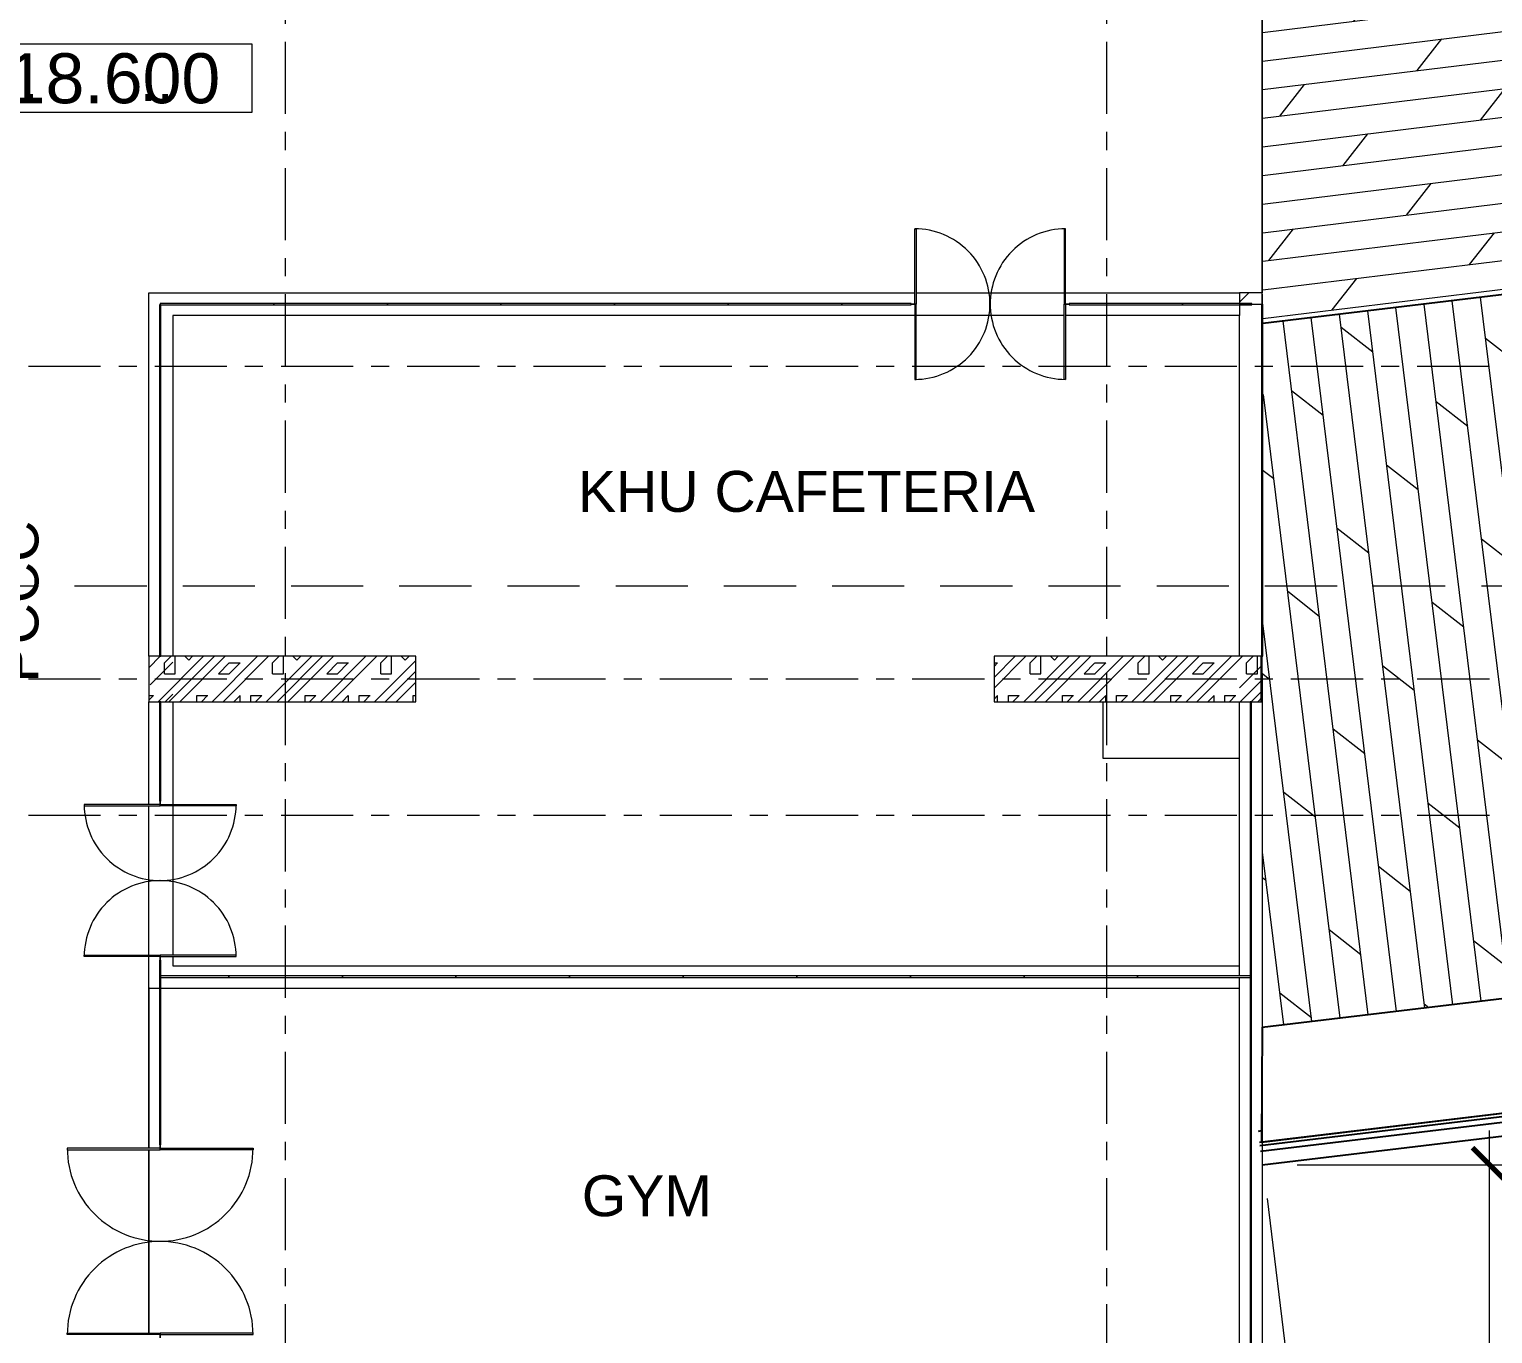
# Model space of a CAD drawing. Header units: millimetres. Extents: x -20144 to 104140, y -11426 to 48263.
# Drawn here: x 30148 to 43030, y 13337 to 24819 of the extents above; entities that cross this region are included whole.
import ezdxf
from ezdxf.enums import TextEntityAlignment as Align

# ---------------------------------------------------------------- set-up
doc = ezdxf.new("R2010")
doc.units = ezdxf.units.MM
doc.linetypes.add('Grid Line', pattern=[22.225, 12.7, -3.175, 3.175, -3.175])
doc.linetypes.add('HIDDEN2', pattern=[4.7625, 3.175, -1.5875])
for name, color, linetype, lineweight in [('A1 - dp$0$TUONG 2', 2, 'Continuous', 25), ('CHU', 181, 'Continuous', 5), ('CUA', 31, 'Continuous', 9), ('DIM', 1, 'Continuous', 5), ('HATCH-TUONG', 152, 'Continuous', 9), ('Hatch-wall', 251, 'Continuous', 5), ('KI-HIEU-1', 151, 'Continuous', 9), ('KINH', 152, 'Continuous', 5), ('NET CAT', 3, 'Continuous', 5), ('NET-CAT', 3, 'Continuous', 9), ('NET-THAY', 2, 'Continuous', 15), ('TRUC', 225, 'Continuous', 5)]:
    doc.layers.add(name, color=color, linetype=linetype, lineweight=lineweight)
doc.styles.add('Arial', font='arial_1.ttf', dxfattribs={"height": 476.25})
doc.styles.add('Arial_2', font='arial_1.ttf', dxfattribs={"height": 360})
doc.styles.add('TA1', font='arial_1.ttf')
doc.dimstyles.new('D_200_KTx2', dxfattribs={"dimtxt": 400, "dimasz": 300, "dimexe": 300, "dimexo": 300, "dimgap": 160, "dimtad": 1, "dimdec": 0, "dimzin": 9, "dimtxsty": 'TA1', "dimblk": 'ARCHTICK', "dimcen": 1, "dimdle": 300, "dimclrd": 256, "dimclre": 256, "dimclrt": 7, "dimadec": 0, "dimazin": 0, "dimtfac": 1, "dimtdec": 0, "dimtix": 1, "dimtmove": 1, "dimatfit": 3, "dimldrblk": 'ARCHTICK', "dimfxl": 0, "dimtolj": 1, "dimtzin": 0, "dimlwd": -1, "dimlwe": -1, "dimarcsym": 0})
pattern_1 = [(45, (95.25, 0), (-476.246, 476.246), []), (45, (190.5, 0), (-476.246, 476.246), []), (45, (0, 0), (-476.246, 476.246), []), (45, (476.25, 0), (-476.246, 476.246), []), (45, (571.5, 0), (-476.246, 476.246), []), (0, (381, 95.25), (0, 952.5), [95.25, -857.25]), (0, (476.25, 190.5), (0, 952.5), [95.25, -857.25]), (45, (381, 95.25), (0, 952.491), [134.683, -1212.342]), (45, (476.25, 95.25), (0, 952.491), [134.683, -1212.342]), (0, (381, 95.25), (0, 952.5), [95.25, -857.25]), (90, (-95.25, 95.25), (-952.5, 6e-14), [95.25, -857.25]), (90, (0, 95.25), (-952.5, 6e-14), [190.5, -762]), (45, (-95.25, 190.5), (0, 952.491), [134.683, -1212.342]), (90, (762, 381), (-952.5, 6e-14), [95.25, -857.25]), (0, (666.75, 381), (0, 952.5), [95.25, -857.25]), (45, (666.75, 381), (0, 952.491), [134.683, -1212.342]), (0, (857.25, 95.25), (0, 952.5), [95.25, -857.25]), (0, (857.25, 571.5), (0, 952.5), [95.25, -857.25]), (90, (1047.75, 666.75), (-952.5, 6e-14), [95.25, -857.25]), (45, (857.25, 571.5), (0, 952.491), [269.367, -1077.658]), (45, (952.5, 571.5), (0, 952.491), [134.683, -1212.342]), (45, (1143, 762), (0, 952.491), [134.683, -1212.342]), (0, (1143, 857.25), (0, 952.5), [95.25, -857.25]), (90, (1143, 762), (-952.5, 6e-14), [95.25, -857.25]), (0, (476.25, 762), (0, 952.5), [95.25, -857.25]), (0, (666.75, 857.25), (0, 952.5), [95.25, -857.25]), (90, (571.5, 762), (-952.5, 6e-14), [95.25, -857.25]), (90, (666.75, 762), (-952.5, 6e-14), [95.25, -857.25]), (45, (476.25, 762), (0, 952.491), [134.683, -1212.342]), (45, (666.75, 762), (0, 952.491), [134.683, -1212.342]), (135, (119, 214.8), (-952.491, 6e-14), [134.683, -1212.342]), (135, (238.1, 333.4), (-952.491, 6e-14), [134.683, -1212.342]), (135, (309.56, 404.8), (-952.491, 6e-14), [134.683, -1212.342]), (135, (333.4, 428.6), (-952.491, 6e-14), [134.683, -1212.342]), (135, (381, 476.25), (-952.491, 6e-14), [134.683, -1212.342]), (135, (404.8, 500.06), (-952.491, 6e-14), [134.683, -1212.342]), (135, (476.25, 571.5), (-952.491, 6e-14), [134.683, -1212.342]), (135, (523.9, 619.1), (-952.491, 6e-14), [134.683, -1212.342]), (45, (119, 214.8), (0, 952.491), [95.25, -1251.775]), (45, (238.1, 333.4), (0, 952.491), [67.361, -1279.665]), (45, (404.8, 500.06), (0, 952.491), [67.361, -1279.665]), (45, (309.56, 595.3), (0, 952.491), [67.361, -1279.665]), (45, (476.25, 571.5), (0, 952.491), [67.361, -1279.665]), (45, (381, 666.75), (0, 952.491), [67.361, -1279.665]), (0, (24.2, 309.5), (0, 952.5), [190.043, -762.457]), (0, (238.1, 523.9), (0, 952.5), [95.25, -857.25])]
pattern_2 = [(45, (0, 0), (-141.42136, 141.42136), [])]

# ---------------------------------------------------------------- blocks, each defined once
blk = doc.blocks.new('A$C0687412E')
at = {"layer": 'Hatch-wall', "ltscale": 0.5}
h = blk.add_hatch(dxfattribs=at)
h.set_pattern_fill('DOLMIT', color=256, scale=1000, angle=7)
h.set_pattern_definition([(7, (-36934.16, 5650.3), (-30.4673, 248.1365), []), (52, (-36934.16, 5650.3), (-557.208, 435.338), [353.553, -707.107])])
h.paths.add_polyline_path([(-52584, 5287), (-38898, 6914), (-38406, 2806), (-41186, 2472), (-54963, 822), (-54970, 5001)])
h.paths.add_polyline_path([(-37112, 7132), (-37113, 7140), (-37536, 10671), (-26357, 13591), (-24150, 12242), (-23611, 10590), (-23072, 8937), (-4347, 11065), (-4192, 9771), (-5582, 9604), (-5582, 9604), (-28419, 6869), (-28080, 4044), (-36619, 3020)])
h = blk.add_hatch(dxfattribs=at)
h.set_pattern_fill('DOLMIT', color=256, scale=1000, angle=277)
h.set_pattern_definition([(277, (266422.77, -201836.37), (248.13654, 30.46734), []), (322, (266422.8, -201836.4), (435.3384, 557.2077), [353.5534, -707.1068])])
h.paths.add_polyline_path([(-52690, 1094), (-54956, 823), (-54970, -5376), (-52015, -5022), (-48259, -4572), (-37674, -3304), (-38406, 2805), (-41186, 2472), (-41186, 2472), (-51969, 1095)])
at = {"layer": 'A1 - dp$0$TUONG 2', "ltscale": 0.5}
blk.add_line((-38406, 2805, 0), (-54963, 822, 0), dxfattribs=at)
at = {"layer": 'A1 - dp$0$TUONG 2', "ltscale": 0.5, "elevation": 0}
for points in [[(-56339, 16492), (-55312, 16492), (-54984, 14151, 0.44878), (-48769, 10007), (-26008, 15953), (-22310, 13693), (-21287, 10557), (-17971, 10955), (-1999, 16693), (-1, 0), (-54969, -6588)], [(-56339, 16370), (-55418, 16370), (-55105, 14135, 0.44878), (-48738, 9889), (-26028, 15822), (-22412, 13613), (-21372, 10424), (-17943, 10836), (-2102, 16527), (-135, 104), (-54984, -6466)], [(-56339, 16320), (-55461, 16320), (-55155, 14128, 0.44878), (-48725, 9840), (-26036, 15768), (-22453, 13580), (-21407, 10370), (-17931, 10787), (-2144, 16458), (-191, 147), (-54990, -6417)], [(-56339, 16292), (-55486, 16292), (-55182, 14124, 0.44878), (-48718, 9813), (-26040, 15738), (-22477, 13561), (-21426, 10339), (-17925, 10759), (-2168, 16420), (-222, 172), (-54993, -6389)]]:
    blk.add_lwpolyline(points, format="xyb", dxfattribs=at)
blk.add_lwpolyline([(-36563, -4178), (-36682, -3185), (-52026, -5023), (-54969, -5376), (-54976, -6384), (-52100, -6039), (-45499, -5249)], close=True, dxfattribs=at)
blk.add_lwpolyline([(-54976, -6286), (-55005, -6290)], dxfattribs=at)
blk = doc.blocks.new('*U305')
at = {"color": 7, "ltscale": 30, "true_color": 0xffffff, "insert": (520, 350), "char_height": 200, "attachment_point": 5, "bg_fill": 3, "box_fill_scale": 1.25, "bg_fill_color": 256, "bg_fill_true_color": 13158600, "bg_fill_transparency": 0}
blk.add_mtext('\\A1;.      ..', dxfattribs=at)
blk.add_lwpolyline([(-200, 200), (1200, 200), (1200, 500), (-200, 500)], close=True)
at = {"color": 7, "style": 'Arial'}
blk.add_attdef('±0.000', text='', height=220, dxfattribs=at).set_placement((500, 350), align=Align.MIDDLE)
blk = doc.blocks.new('CUA KINH BAN LE SAN MO 2 HUONG - Type 1-980326-MẶT BẰNG TẦNG 4')
at = {"layer": 'CUA'}
for p, q in [((-819, 818), (-807, 818)), ((-819, 0), (-819, 818)), ((-807, 818), (-807, 0)), ((807, 818), (807, 0)), ((819, 818), (807, 818)), ((819, 0), (819, 818)), ((-807, 0), (-819, 0)), ((-819, 0), (-819, -818)), ((-807, 0), (-819, 0)), ((-807, -818), (-807, 0)), ((807, 0), (819, 0)), ((807, -818), (807, 0)), ((807, 0), (819, 0)), ((819, 0), (819, -818)), ((-819, -818), (-807, -818)), ((819, -818), (807, -818))]:
    blk.add_line(p, q, dxfattribs=at)
at = {"layer": 'CUA', "lineweight": 5}
for p, q in [((-820, 0), (-850, 0)), ((-850, 0), (-850, 0)), ((-820, 0), (-820, 0)), ((850, 0), (820, 0)), ((820, 0), (820, 0)), ((850, 0), (850, 0)), ((-850, 0), (-820, 0)), ((820, 0), (850, 0))]:
    blk.add_line(p, q, dxfattribs=at)
for centre, start, end in [((-819, 0), 359.5, 90), ((819, 0), 90, 180.5), ((-819, 0), 270, 0.5), ((819, 0), 179.5, 270)]:
    blk.add_arc(centre, 818, start, end, dxfattribs=at)
blk = doc.blocks.new('System Panel - Glazed-829545-MẶT BẰNG TẦNG 4')
at = {"layer": 'KINH', "lineweight": 9}
for p, q in [((500, 6), (-500, 6)), ((-500, 6), (-500, -6)), ((500, -6), (500, 6)), ((-500, -6), (500, -6))]:
    blk.add_line(p, q, dxfattribs=at)
blk = doc.blocks.new('System Panel - Glazed-980347-MẶT BẰNG TẦNG 4')
at = {"layer": 'KINH', "lineweight": 9}
for p, q in [((238, 6), (-238, 6)), ((-238, 6), (-238, -6)), ((238, -6), (238, 6)), ((-238, -6), (238, -6))]:
    blk.add_line(p, q, dxfattribs=at)
blk = doc.blocks.new('System Panel - Glazed-836173-MẶT BẰNG TẦNG 4')
at = {"layer": 'KINH', "lineweight": 9}
for p, q in [((500, 6), (-500, 6)), ((-500, 6), (-500, -6)), ((500, -6), (500, 6)), ((-500, -6), (500, -6))]:
    blk.add_line(p, q, dxfattribs=at)
blk = doc.blocks.new('System Panel - Glazed-871300-MẶT BẰNG TẦNG 4')
at = {"layer": 'KINH', "lineweight": 9}
for p, q in [((305, 6), (-305, 6)), ((-305, 6), (-305, -6)), ((305, 1), (305, 6)), ((-305, -6), (305, -6)), ((305, -6), (305, 0))]:
    blk.add_line(p, q, dxfattribs=at)
blk = doc.blocks.new('CUA KINH BAN LE SAN MO 2 HUONG - Type 1-871301-MẶT BẰNG TẦNG 4')
at = {"layer": 'CUA'}
for p, q in [((-664, 663), (-652, 663)), ((-664, 0), (-664, 663)), ((-652, 663), (-652, 0)), ((652, 663), (652, 0)), ((664, 663), (652, 663)), ((664, 0), (664, 663)), ((-652, 0), (-664, 0)), ((-664, 0), (-664, -663)), ((-652, 0), (-664, 0)), ((-652, -663), (-652, 0)), ((652, 0), (664, 0)), ((652, -663), (652, 0)), ((652, 0), (664, 0)), ((664, 0), (664, -663)), ((-664, -663), (-652, -663)), ((664, -663), (652, -663))]:
    blk.add_line(p, q, dxfattribs=at)
at = {"layer": 'CUA', "lineweight": 5}
for p, q in [((-665, 0), (-695, 0)), ((-695, 0), (-695, 0)), ((-665, 0), (-665, 0)), ((695, 0), (665, 0)), ((665, 0), (665, 0)), ((695, 0), (695, 0)), ((-695, 0), (-665, 0)), ((665, 0), (695, 0))]:
    blk.add_line(p, q, dxfattribs=at)
for centre, start, end in [((-664, 0), 359.5, 90), ((664, 0), 90, 180.5), ((-664, 0), 270, 0.5), ((664, 0), 179.5, 270)]:
    blk.add_arc(centre, 663, start, end, dxfattribs=at)
blk = doc.blocks.new('System Panel - Glazed-V1-MẶT BẰNG TẦNG 4')
at = {"layer": 'KINH', "lineweight": 9}
for p, q in [((500, 6), (-500, 6)), ((-500, 6), (-500, 0)), ((500, -6), (500, 6)), ((-500, 0), (-500, -6)), ((-500, -6), (500, -6))]:
    blk.add_line(p, q, dxfattribs=at)
blk = doc.blocks.new('System Panel - Glazed-871322-MẶT BẰNG TẦNG 4')
at = {"layer": 'KINH', "lineweight": 9}
for p, q in [((305, 6), (-305, 6)), ((-305, 6), (-305, -6)), ((305, -6), (305, 6)), ((-305, -6), (305, -6))]:
    blk.add_line(p, q, dxfattribs=at)
blk = doc.blocks.new('System Panel - Glazed-836184-MẶT BẰNG TẦNG 4')
at = {"layer": 'KINH', "lineweight": 9}
for p, q in [((50, 6), (-50, 6)), ((-50, 6), (-50, -6)), ((50, -6), (50, 6)), ((-50, -6), (50, -6))]:
    blk.add_line(p, q, dxfattribs=at)
blk = doc.blocks.new('System Panel - Glazed-980351-MẶT BẰNG TẦNG 4')
at = {"layer": 'KINH', "lineweight": 9}
for p, q in [((437, 6), (-437, 6)), ((-437, 6), (-437, -6)), ((437, 0), (437, 6)), ((-437, -6), (437, -6)), ((437, -6), (437, 0))]:
    blk.add_line(p, q, dxfattribs=at)
blk = doc.blocks.new('CUA KINH BAN LE SAN MO 2 HUONG - Type 1-836129-MẶT BẰNG TẦNG 4')
at = {"layer": 'CUA'}
for p, q in [((-669, 668.5), (-657, 668.5)), ((-669, 0), (-669, 668.5)), ((-657, 668.5), (-657, 0)), ((657, 668.5), (657, 0)), ((669, 668.5), (657, 668.5)), ((669, 0), (669, 668.5)), ((-657, 0), (-669, 0)), ((-669, 0), (-669, -668.5)), ((-657, 0), (-669, 0)), ((-657, -668.5), (-657, 0)), ((657, 0), (669, 0)), ((657, -668.5), (657, 0)), ((657, 0), (669, 0)), ((669, 0), (669, -668.5)), ((-669, -668.5), (-657, -668.5)), ((669, -668.5), (657, -668.5))]:
    blk.add_line(p, q, dxfattribs=at)
at = {"layer": 'CUA', "lineweight": 5}
for p, q in [((-670, 0.5), (-700, 0.5)), ((-700, 0.5), (-700, -0.5)), ((-670, -0.5), (-670, 0.5)), ((700, 0.5), (670, 0.5)), ((670, 0.5), (670, -0.5)), ((700, -0.5), (700, 0.5)), ((-700, -0.5), (-670, -0.5)), ((670, -0.5), (700, -0.5))]:
    blk.add_line(p, q, dxfattribs=at)
for centre, start, end in [((-669, 0), 359.5, 90), ((669, 0), 90, 180.5), ((-669, 0), 270, 0.5), ((669, 0), 179.5, 270)]:
    blk.add_arc(centre, 668.5, start, end, dxfattribs=at)
blk = doc.blocks.new('System Panel - Glazed-870926-MẶT BẰNG TẦNG 4')
at = {"layer": 'KINH', "lineweight": 9}
for p, q in [((73, 6), (-73, 6)), ((-73, 6), (-73, 0)), ((73, -6), (73, 6)), ((-73, 0), (-73, -6)), ((-73, -6), (73, -6))]:
    blk.add_line(p, q, dxfattribs=at)
blk = doc.blocks.new('System Panel - Glazed-898308-MẶT BẰNG TẦNG 4')
at = {"layer": 'KINH', "lineweight": 9}
for p, q in [((302, 6), (-302, 6)), ((-302, 6), (-302, -6)), ((302, -6), (302, 6)), ((-302, -6), (302, -6))]:
    blk.add_line(p, q, dxfattribs=at)
blk = doc.blocks.new('_ARCHTICK')
at = {"color": 0, "linetype": 'ByBlock', "const_width": 0.15}
blk.add_lwpolyline([(-0.5, -0.5), (0.5, 0.5)], dxfattribs=at)
blk = doc.blocks.new('*D351')
at = {"layer": 'Defpoints', "color": 0, "transparency": 16777216}
for p in [(41010, 14825), (51179, 13601), (41248, 12839)]:
    blk.add_point(p, dxfattribs=at)
at = {"layer": 'DIM', "transparency": 16777216}
for p, q in [((41046, 14527), (41284, 12541)), ((51144, 13899), (51093, 14321)), ((51427, 14058), (40950, 12803))]:
    blk.add_line(p, q, dxfattribs=at)
at = {"layer": 'DIM', "transparency": 16777216, "xscale": 300, "yscale": 300, "zscale": 300}
for p, rotation in [((51129, 14023), 6.830649259175843), ((41248, 12839), 186.8306492591759)]:
    blk.add_blockref('_ARCHTICK', p, dxfattribs=dict(at, rotation=rotation))
at = {"layer": 'DIM', "color": 7, "transparency": 16777216, "insert": (46145, 13793), "char_height": 400, "attachment_point": 5, "rotation": 6.8306, "style": 'TA1'}
blk.add_mtext('\\A1;9951', dxfattribs=at)
blk = doc.blocks.new('*D365')
at = {"layer": 'Defpoints', "color": 0, "transparency": 16777216}
for p in [(41010, 14825), (43001, 14825), (41010, 1)]:
    blk.add_point(p, dxfattribs=at)
at = {"layer": 'DIM', "transparency": 16777216}
for p, q in [((43001, -299), (43001, 15125)), ((41310, 14825), (43301, 14825)), ((41310, 1), (43301, 1))]:
    blk.add_line(p, q, dxfattribs=at)
at = {"layer": 'DIM', "transparency": 16777216, "xscale": 300, "yscale": 300, "zscale": 300}
for p, rotation in [((43001, 14825), 90), ((43001, 1), 270)]:
    blk.add_blockref('_ARCHTICK', p, dxfattribs=dict(at, rotation=rotation))
at = {"layer": 'DIM', "color": 7, "transparency": 16777216, "insert": (42636, 7413), "char_height": 400, "attachment_point": 5, "rotation": 90, "style": 'TA1', "bg_fill": 3, "box_fill_scale": 1.1, "bg_fill_color": 256, "bg_fill_true_color": 13158600, "bg_fill_transparency": 0}
blk.add_mtext('\\A1;14824', dxfattribs=at)

msp = doc.modelspace()

# ---------------------------------------------------------------- hatches: boundary and pattern name
at = {"layer": 'HATCH-TUONG', "lineweight": 5}
h = msp.add_hatch(dxfattribs=at)
h.set_pattern_fill('FP_6', color=256, style=0, pattern_type=2)
h.set_pattern_definition(pattern_2)
h.paths.add_polyline_path([(41000.5, 18900), (41000.5, 19300), (40800.5, 19300), (40800.5, 18900)], flags=0)
h.paths.add_polyline_path([(40800.5, 22399.9), (41000.5, 22399.9), (41000.5, 22499.9), (40800.5, 22499.9)], flags=0)
h = msp.add_hatch(dxfattribs=at)
h.set_pattern_fill('FP_6', color=256, style=0, pattern_type=2)
h.set_pattern_definition(pattern_2)
h.paths.add_polyline_path([(31411.2, 16475.7), (31411.2, 16479.9), (31211.2, 16479.9), (31211.2, 16475.7)], flags=0)
h.paths.add_polyline_path([(31211.2, 18899.9), (31411.2, 18899.9), (31411.2, 19299.9), (31211.2, 19299.9)], flags=0)
at = {"layer": 'NET CAT'}
h = msp.add_hatch(dxfattribs=at)
h.set_pattern_fill('FP_1', color=256, style=0, pattern_type=2)
h.set_pattern_definition(pattern_1)
h.paths.add_polyline_path([(33550.5, 18899.9), (33550.5, 19299.9), (31200.5, 19299.9), (31200.5, 18899.9), (31732.3, 18899.9)], flags=0)
h = msp.add_hatch(dxfattribs=at)
h.set_pattern_fill('FP_1', color=256, style=0, pattern_type=2)
h.set_pattern_definition(pattern_1)
h.paths.add_polyline_path([(40990.5, 18899.9), (40990.5, 19299.9), (38640.5, 19299.9), (38640.5, 18899.9), (40291.6, 18899.9)], flags=0)

# ---------------------------------------------------------------- linework, layer by layer
at = {"layer": 'KI-HIEU-1', "linetype": 'HIDDEN2', "ltscale": 200}
msp.add_line((-17077.5, 19919), (101073.8, 19919), dxfattribs=at)
at = {"layer": 'KINH'}
msp.add_lwpolyline([(31294.5, 22299.9), (31306.5, 22299.9), (31306.5, 22393.9), (31294.5, 22393.9)], close=True, dxfattribs=at)
at = {"layer": 'NET CAT', "lineweight": 13}
for p, q in [((31200.5, 19299.9), (31200.5, 18899.9)), ((33550.5, 19299.9), (31200.5, 19299.9)), ((33550.5, 18899.9), (33550.5, 19299.9)), ((40990.5, 19299.9), (38640.5, 19299.9)), ((38640.5, 19299.9), (38640.5, 18899.9)), ((40990.5, 18899.9), (40990.5, 19299.9)), ((31200.5, 18899.9), (33550.5, 18899.9)), ((38640.5, 18899.9), (40990.5, 18899.9))]:
    msp.add_line(p, q, dxfattribs=at)
at = {"layer": 'NET-CAT', "lineweight": 15}
for p, q in [((41000.5, 22499.9), (40800.5, 22499.9)), ((40800.5, 22499.9), (40800.5, 22399.9)), ((41000.5, 22399.9), (41000.5, 22499.9)), ((40800.5, 22399.9), (41000.5, 22399.9)), ((31411.2, 19299.9), (31211.2, 19299.9)), ((41000.5, 19300), (40800.5, 19300)), ((41000.5, 18900), (41000.5, 19300)), ((31211.2, 18899.9), (31411.2, 18899.9)), ((40800.5, 18900), (41000.5, 18900))]:
    msp.add_line(p, q, dxfattribs=at)
at = {"layer": 'NET-THAY', "lineweight": 9}
for p, q in [((41000.5, 26407.2), (41000.5, 22500.1)), ((41000.5, 22499.9), (41000.5, 25210)), ((31200.5, 19299.9), (31200.5, 22499.9)), ((31200.5, 22499.9), (37942.2, 22499.9)), ((37954.2, 22499.9), (39257.5, 22499.9)), ((39269.5, 22499.9), (40800.5, 22499.9)), ((37942.2, 22299.9), (31411.2, 22299.9)), ((31411.2, 22299.9), (31411.2, 19299.9)), ((39257.5, 22299.9), (37954.2, 22299.9)), ((40800.5, 22299.9), (39269.5, 22299.9)), ((40800.5, 22393.9), (40800.5, 22299.9)), ((40800.5, 19300), (40800.5, 22299.9)), ((31200.5, 17994.7), (31200.5, 18899.9)), ((31411.2, 18899.9), (31411.2, 17994.7)), ((39600.5, 18399.9), (39600.5, 18899.9)), ((40800.5, 16575.9), (40800.5, 18899.9)), ((41000.5, 18900), (41000.5, 16011.1)), ((40800.5, 18399.9), (39600.5, 18399.9)), ((31200.5, 16668.7), (31200.5, 17982.7)), ((31411.2, 17982.7), (31411.2, 16668.7)), ((31200.5, 14968.9), (31200.5, 16656.7)), ((31411.2, 16656.7), (31411.2, 16575.9)), ((31411.2, 16575.9), (40800.5, 16575.9)), ((40800.5, 16485.9), (40800.5, 16575.9)), ((31200.5, 16385.9), (31200.5, 14968.9)), ((31294.5, 16375.9), (31200.5, 16375.9)), ((31411.2, 16375.9), (31306.5, 16375.9)), ((40800.5, 16375.9), (31411.2, 16375.9)), ((40800.5, 16375.9), (40800.5, 16473.9)), ((40800.5, 11599.9), (40800.5, 16375.9)), ((41000.5, 15968.4), (41000.5, 15938.2)), ((41000.5, 15877.7), (41000.5, 11599.9)), ((31200.5, 13343.1), (31200.5, 14956.9)), ((31200.5, 14956.9), (31200.5, 13343.1))]:
    msp.add_line(p, q, dxfattribs=at)
at = {"layer": 'TRUC', "linetype": 'Grid Line', "ltscale": 50}
for p, q in [((32400.5, 43599.9), (32400.5, -4500.1)), ((39630.5, 43599.9), (39630.5, -7167.6)), ((41000.5, 43599.9), (41000.5, -4500.1)), ((43000.5, 21849.9), (-12092.4, 21849.9)), ((43000.5, 19099.9), (-12092.4, 19099.9)), ((43000.5, 17899.9), (-14407, 17899.9))]:
    msp.add_line(p, q, dxfattribs=at)

# ---------------------------------------------------------------- block references
at = {"color": 253, "lineweight": 9}
for name, p in [('CUA KINH BAN LE SAN MO 2 HUONG - Type 1-871301-MẶT BẰNG TẦNG 4', (38605.9, 22399.9)), ('System Panel - Glazed-836173-MẶT BẰNG TẦNG 4', (31800.5, 22399.9)), ('System Panel - Glazed-836173-MẶT BẰNG TẦNG 4', (32800.5, 22399.9)), ('System Panel - Glazed-836173-MẶT BẰNG TẦNG 4', (33800.5, 22399.9)), ('System Panel - Glazed-836173-MẶT BẰNG TẦNG 4', (34800.5, 22399.9)), ('System Panel - Glazed-836173-MẶT BẰNG TẦNG 4', (35800.5, 22399.9)), ('System Panel - Glazed-836173-MẶT BẰNG TẦNG 4', (36800.5, 22399.9)), ('System Panel - Glazed-871300-MẶT BẰNG TẦNG 4', (37605.9, 22399.9)), ('System Panel - Glazed-V1-MẶT BẰNG TẦNG 4', (39800.5, 22399.9)), ('System Panel - Glazed-871322-MẶT BẰNG TẦNG 4', (40605.4, 22399.9))]:
    msp.add_blockref(name, p, dxfattribs=at)
for name, p, rotation in [('System Panel - Glazed-836173-MẶT BẰNG TẦNG 4', (31300.5, 21799.9), 90), ('System Panel - Glazed-836173-MẶT BẰNG TẦNG 4', (41000.5, 21899.9), 270), ('System Panel - Glazed-836173-MẶT BẰNG TẦNG 4', (41000.5, 20899.9), 270), ('System Panel - Glazed-836173-MẶT BẰNG TẦNG 4', (31300.5, 20799.9), 90), ('System Panel - Glazed-836173-MẶT BẰNG TẦNG 4', (41000.5, 19899.9), 270), ('System Panel - Glazed-836173-MẶT BẰNG TẦNG 4', (31300.5, 19799.9), 90), ('System Panel - Glazed-836184-MẶT BẰNG TẦNG 4', (41000.5, 19350), 270), ('System Panel - Glazed-980351-MẶT BẰNG TẦNG 4', (31300.5, 18462.8), 270), ('System Panel - Glazed-836173-MẶT BẰNG TẦNG 4', (40900.5, 18400), 270), ('CUA KINH BAN LE SAN MO 2 HUONG - Type 1-836129-MẶT BẰNG TẦNG 4', (31300.5, 17325.7), 270), ('System Panel - Glazed-836173-MẶT BẰNG TẦNG 4', (40900.5, 17400), 270), ('System Panel - Glazed-836173-MẶT BẰNG TẦNG 4', (40900.5, 16400), 270), ('System Panel - Glazed-870926-MẶT BẰNG TẦNG 4', (31300.5, 16552.8), 270), ('System Panel - Glazed-980347-MẶT BẰNG TẦNG 4', (31300.5, 16237.8), 90), ('System Panel - Glazed-898308-MẶT BẰNG TẦNG 4', (31602.4, 16479.9), 180), ('System Panel - Glazed-836173-MẶT BẰNG TẦNG 4', (32404.3, 16479.9), 180), ('System Panel - Glazed-836173-MẶT BẰNG TẦNG 4', (33404.3, 16479.9), 180), ('System Panel - Glazed-836173-MẶT BẰNG TẦNG 4', (34404.3, 16479.9), 180), ('System Panel - Glazed-836173-MẶT BẰNG TẦNG 4', (35404.3, 16479.9), 180), ('System Panel - Glazed-836173-MẶT BẰNG TẦNG 4', (36404.3, 16479.9), 180), ('System Panel - Glazed-836173-MẶT BẰNG TẦNG 4', (37404.3, 16479.9), 180), ('System Panel - Glazed-836173-MẶT BẰNG TẦNG 4', (38404.3, 16479.9), 180), ('System Panel - Glazed-836173-MẶT BẰNG TẦNG 4', (39404.3, 16479.9), 180), ('System Panel - Glazed-836173-MẶT BẰNG TẦNG 4', (40404.3, 16479.9), 180), ('System Panel - Glazed-829545-MẶT BẰNG TẦNG 4', (31300.5, 15499.9), 90), ('System Panel - Glazed-836173-MẶT BẰNG TẦNG 4', (40900.5, 15400), 270), ('CUA KINH BAN LE SAN MO 2 HUONG - Type 1-980326-MẶT BẰNG TẦNG 4', (31300.5, 14150), 90), ('System Panel - Glazed-836173-MẶT BẰNG TẦNG 4', (40900.5, 14400), 270), ('System Panel - Glazed-836173-MẶT BẰNG TẦNG 4', (40900.5, 13400), 270)]:
    msp.add_blockref(name, p, dxfattribs=dict(at, rotation=rotation))
at = {"layer": 'KI-HIEU-1', "linetype": 'ByBlock', "xscale": 2, "yscale": 2, "zscale": 2}
msp.add_blockref('*U305', (29710.2, 23687.9), dxfattribs=at).add_auto_attribs({'±0.000': '+18.600'})
at = {"layer": 'TRUC', "linetype": 'Grid Line', "ltscale": 50}
msp.add_blockref('A$C0687412E', (95969.7, 21408.2, 0), dxfattribs=at)

# ---------------------------------------------------------------- texts
at = {"layer": 'CHU', "color": 253, "char_height": 360, "attachment_point": 3, "line_spacing_factor": 0.936439, "style": 'Arial_2'}
for s, insert, width in [('\\pt2540.0016,5079.9996,7620.0012,10159.9992,12700.0008,15239.9988,17780.0004,20319.9984,22860,25400.0016,27939.9996,30480.0012,33019.9992,35560.0008,38099.9988,40640.0004,43179.9984,45720,48260.0016,50799.9996,53340.0012,55879.9992,58420.0008,60959.9988,63500.0004,66039.9984,68580,71120.0016,73659.9996,76200.0012,78739.9992,81280.0008;KHU CAFETERIA', (39001.5, 20931.3), 3981.42), ('\\pt2540.0016,5079.9996,7620.0012,10159.9992,12700.0008,15239.9988,17780.0004,20319.9984,22860,25400.0016,27939.9996,30480.0012,33019.9992,35560.0008,38099.9988,40640.0004,43179.9984,45720,48260.0016,50799.9996,53340.0012,55879.9992,58420.0008,60959.9988,63500.0004,66039.9984,68580,71120.0016,73659.9996,76200.0012,78739.9992,81280.0008;GYM', (36157.5, 14731.3), 1108.98)]:
    msp.add_mtext(s, dxfattribs=dict(at, insert=insert, width=width))
at = {"layer": 'CHU', "color": 253, "insert": (29869.1, 19068.6), "char_height": 360, "width": 1430.16, "attachment_point": 1, "rotation": 90, "line_spacing_factor": 0.936439, "style": 'Arial_2'}
msp.add_mtext('\\pt2540.0016,5079.9996,7620.0012,10159.9992,12700.0008,15239.9988,17780.0004,20319.9984,22860,25400.0016,27939.9996,30480.0012,33019.9992,35560.0008,38099.9988,40640.0004,43179.9984,45720,48260.0016,50799.9996,53340.0012,55879.9992,58420.0008,60959.9988,63500.0004,66039.9984,68580,71120.0016,73659.9996,76200.0012,78739.9992,81280.0008;PCCC', dxfattribs=at)

# ---------------------------------------------------------------- dimensions: what is measured, and where the dimension line sits
at = {"layer": 'DIM'}
dim = msp.add_linear_dim(base=(41248.3, 12839.1), p1=(51179.4, 13601.4), p2=(41010.5, 14824.9), angle=6.83065, dimstyle='D_200_KTx2', dxfattribs=at)
dim.commit()
dim.dimension.update_dxf_attribs({"geometry": '*D351', "text_midpoint": (46145.3, 13792.5)})

# ---------------------------------------------------------------- next in the draw order: dimensions: what is measured, and where the dimension line sits
dim = msp.add_linear_dim(base=(43000.5, 14824.9), p1=(41010.5, 1.1), p2=(41010.5, 14824.9), angle=90, dimstyle='D_200_KTx2', override={"dimtfill": 1, "dimarcsym": 2}, dxfattribs=at)
dim.commit()
dim.dimension.update_dxf_attribs({"geometry": '*D365', "text_midpoint": (42636.3, 7413)})

doc.saveas('drawing.dxf')
